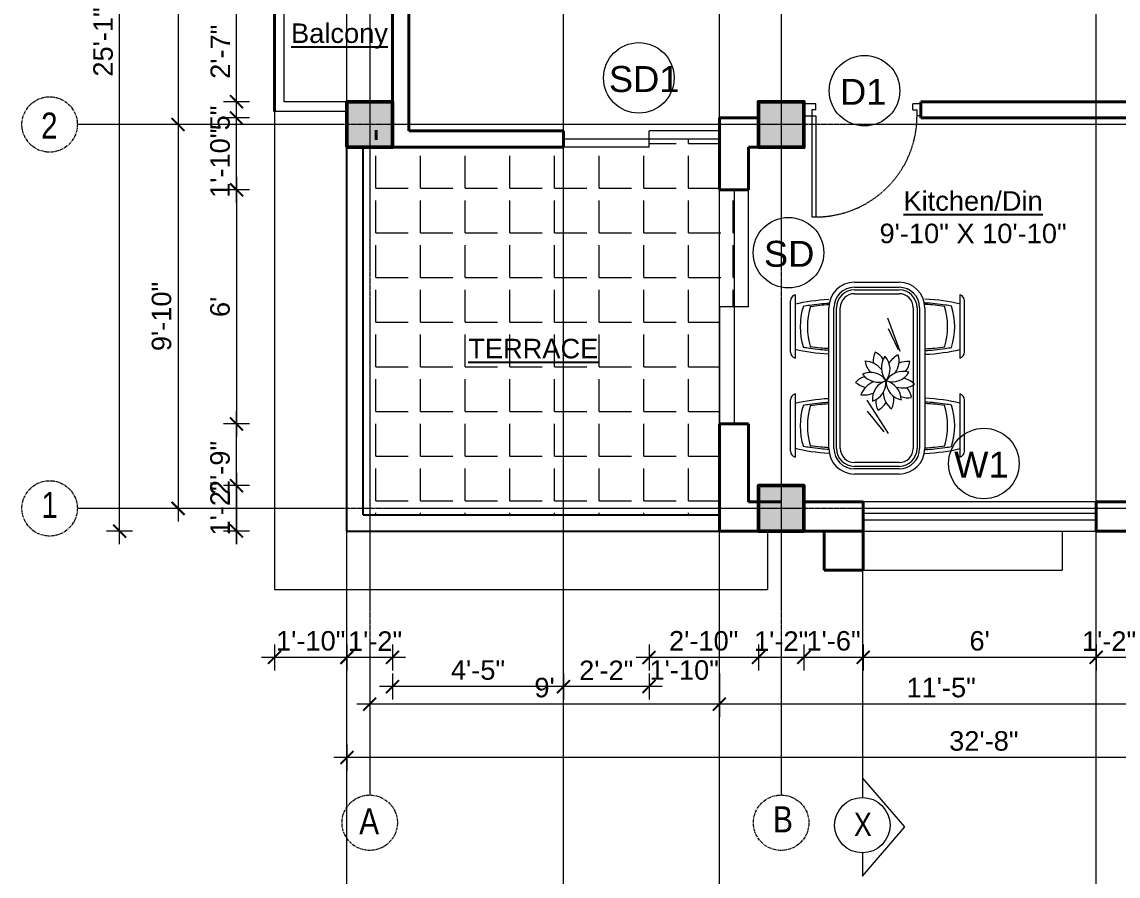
# Model space of a CAD drawing. Header units: inches. Extents: x 136316 to 155547, y -21384 to -17606.
# Drawn here: x 151660.4 to 151997.9, y -18613.6 to -18350.5 of the extents above; entities that cross this region are included whole.
import ezdxf

# ---------------------------------------------------------------- set-up
doc = ezdxf.new("R2010")
doc.units = ezdxf.units.IN
doc.header["$LTSCALE"] = 0.5
doc.header["$MEASUREMENT"] = 0
doc.header["$PDMODE"] = 66
doc.linetypes.add('CENTER', pattern=[2, 1.25, -0.25, 0.25, -0.25])
doc.linetypes.add('HIDDEN', pattern=[0.375, 0.25, -0.125])
for name, color, linetype, lineweight in [('Annotate-Lite.w', 177, 'Continuous', 9), ('Annotations-Bold.w', 177, 'Continuous', 13), ('C-COLUMN', 1, 'Continuous', 50), ('DIM 1-100', 4, 'Continuous', 13), ('Door-Window.w', 4, 'Continuous', 15), ('F-FURNITURE', 30, 'Continuous', 13), ('HACTH', 253, 'Continuous', 9), ('PARAPET', 50, 'Continuous', 13), ('TEXT', 220, 'Continuous', 9), ('wall', 1, 'Continuous', 40), ('wall light', 6, 'Continuous', 25), ('window', 4, 'Continuous', 13)]:
    doc.layers.add(name, color=color, linetype=linetype, lineweight=lineweight)
doc.styles.add('ARAIL', font='ARIALN.TTF')
doc.styles.add('arial.', font='arial.ttf')
doc.styles.add('gaurav', font='arial.ttf')
doc.styles.get("Standard").update_dxf_attribs({"font": 'arial.ttf'})
doc.dimstyles.new('1 by 96', dxfattribs={"dimtxt": 6, "dimasz": 4, "dimexe": 4, "dimexo": 4, "dimgap": 2, "dimtad": 1, "dimdec": 0, "dimzin": 0, "dimdsep": 46, "dimlunit": 4, "dimtxsty": 'Standard', "dimblk": 'ARCHTICK', "dimcen": 0, "dimdle": 4, "dimadec": 0, "dimazin": 0, "dimtfac": 1, "dimtdec": 0, "dimtix": 1, "dimtofl": 0, "dimtmove": 1, "dimatfit": 3, "dimldrblk": 'ARCHTICK', "dimfxl": 4, "dimfxlon": 1, "dimtolj": 1, "dimtzin": 0, "dimlwd": -1, "dimlwe": -1, "dimarcsym": 0})

# ---------------------------------------------------------------- blocks, each defined once
blk = doc.blocks.new('_ArchTick')
at = {"color": 0, "linetype": 'ByBlock', "const_width": 0.15}
blk.add_lwpolyline([(-0.5, -0.5), (0.5, 0.5)], dxfattribs=at)
blk = doc.blocks.new('*D440')
at = {"layer": 'Defpoints', "color": 0, "transparency": 16777216}
for p in [(151887.13, -18493.35), (151726.48, -18507.35), (151887.13, -18507.35)]:
    blk.add_point(p, dxfattribs=at)
at = {"layer": 'DIM 1-100', "color": 0, "transparency": 16777216}
for p, q in [((151726.48, -18489.35), (151726.48, -18511.35)), ((151730.48, -18493.35), (151722.48, -18493.35)), ((151730.48, -18507.35), (151722.48, -18507.35))]:
    blk.add_line(p, q, dxfattribs=at)
at = {"layer": 'DIM 1-100', "color": 0, "transparency": 16777216, "xscale": 4, "yscale": 4, "zscale": 4}
for p, rotation in [((151726.48, -18493.35), 90), ((151726.48, -18507.35), 270)]:
    blk.add_blockref('_ArchTick', p, dxfattribs=dict(at, rotation=rotation))
at = {"layer": 'DIM 1-100', "color": 0, "transparency": 16777216, "insert": (151721.42, -18500.35), "char_height": 6, "attachment_point": 5, "rotation": 90}
blk.add_mtext('\\A1;1\'-2"', dxfattribs=at)
blk = doc.blocks.new('*D441')
at = {"layer": 'Defpoints', "color": 0, "transparency": 16777216}
for p in [(151760.48, -18382.12), (151708.48, -18500.35), (151894.13, -18500.35)]:
    blk.add_point(p, dxfattribs=at)
at = {"layer": 'DIM 1-100', "color": 0, "transparency": 16777216}
for p, q in [((151708.48, -18378.12), (151708.48, -18504.35)), ((151712.48, -18382.12), (151704.48, -18382.12)), ((151712.48, -18500.35), (151704.48, -18500.35))]:
    blk.add_line(p, q, dxfattribs=at)
at = {"layer": 'DIM 1-100', "color": 0, "transparency": 16777216, "xscale": 4, "yscale": 4, "zscale": 4}
for p, rotation in [((151708.48, -18382.12), 90), ((151708.48, -18500.35), 270)]:
    blk.add_blockref('_ArchTick', p, dxfattribs=dict(at, rotation=rotation))
at = {"layer": 'DIM 1-100', "color": 0, "transparency": 16777216, "insert": (151703.42, -18441.24), "char_height": 6, "attachment_point": 5, "rotation": 90}
blk.add_mtext('\\A1;9\'-10"', dxfattribs=at)
blk = doc.blocks.new('*D442')
at = {"layer": 'Defpoints', "color": 0, "transparency": 16777216}
for p in [(151690.48, -18206.05), (151760.48, -18206.05), (151760.48, -18507.35)]:
    blk.add_point(p, dxfattribs=at)
at = {"layer": 'DIM 1-100', "color": 0, "transparency": 16777216}
for p, q in [((151690.48, -18511.35), (151690.48, -18202.05)), ((151694.48, -18206.05), (151686.48, -18206.05)), ((151694.48, -18507.35), (151686.48, -18507.35))]:
    blk.add_line(p, q, dxfattribs=at)
at = {"layer": 'DIM 1-100', "color": 0, "transparency": 16777216, "xscale": 4, "yscale": 4, "zscale": 4}
for p, rotation in [((151690.48, -18206.05), 90), ((151690.48, -18507.35), 270)]:
    blk.add_blockref('_ArchTick', p, dxfattribs=dict(at, rotation=rotation))
at = {"layer": 'DIM 1-100', "color": 0, "transparency": 16777216, "insert": (151685.42, -18356.7), "char_height": 6, "attachment_point": 5, "rotation": 90}
blk.add_mtext('\\A1;25\'-1"', dxfattribs=at)
blk = doc.blocks.new('*D443')
at = {"layer": 'Defpoints', "color": 0, "transparency": 16777216}
for p in [(151726.48, -18474.35), (151875.13, -18474.35), (151887.13, -18507.35)]:
    blk.add_point(p, dxfattribs=at)
at = {"layer": 'DIM 1-100', "color": 0, "transparency": 16777216}
for p, q in [((151726.48, -18511.35), (151726.48, -18470.35)), ((151730.48, -18474.35), (151722.48, -18474.35)), ((151730.48, -18507.35), (151722.48, -18507.35))]:
    blk.add_line(p, q, dxfattribs=at)
at = {"layer": 'DIM 1-100', "color": 0, "transparency": 16777216, "xscale": 4, "yscale": 4, "zscale": 4}
for p, rotation in [((151726.48, -18474.35), 90), ((151726.48, -18507.35), 270)]:
    blk.add_blockref('_ArchTick', p, dxfattribs=dict(at, rotation=rotation))
at = {"layer": 'DIM 1-100', "color": 0, "transparency": 16777216, "insert": (151721.42, -18487.9), "char_height": 6, "attachment_point": 5, "rotation": 90}
blk.add_mtext('\\A1;2\'-9"', dxfattribs=at)
blk = doc.blocks.new('*D444')
at = {"layer": 'Defpoints', "color": 0, "transparency": 16777216}
for p in [(151726.48, -18380.12), (151887.13, -18380.12), (151875.13, -18402.24)]:
    blk.add_point(p, dxfattribs=at)
at = {"layer": 'DIM 1-100', "color": 0, "transparency": 16777216}
for p, q in [((151726.48, -18406.24), (151726.48, -18376.12)), ((151730.48, -18380.12), (151722.48, -18380.12)), ((151730.48, -18402.24), (151722.48, -18402.24))]:
    blk.add_line(p, q, dxfattribs=at)
at = {"layer": 'DIM 1-100', "color": 0, "transparency": 16777216, "xscale": 4, "yscale": 4, "zscale": 4}
for p, rotation in [((151726.48, -18380.12), 90), ((151726.48, -18402.24), 270)]:
    blk.add_blockref('_ArchTick', p, dxfattribs=dict(at, rotation=rotation))
at = {"layer": 'DIM 1-100', "color": 0, "transparency": 16777216, "insert": (151721.42, -18394.05), "char_height": 6, "attachment_point": 5, "rotation": 90}
blk.add_mtext('\\A1;1\'-10"', dxfattribs=at)
blk = doc.blocks.new('*D473')
at = {"layer": 'Defpoints', "color": 0, "transparency": 16777216}
for p in [(151726.48, -18375.12), (151760.48, -18375.12), (151875.13, -18380.12)]:
    blk.add_point(p, dxfattribs=at)
at = {"layer": 'DIM 1-100', "color": 0, "transparency": 16777216}
for p, q in [((151726.48, -18384.12), (151726.48, -18371.12)), ((151730.48, -18375.12), (151722.48, -18375.12)), ((151730.48, -18380.12), (151722.48, -18380.12))]:
    blk.add_line(p, q, dxfattribs=at)
at = {"layer": 'DIM 1-100', "color": 0, "transparency": 16777216, "xscale": 4, "yscale": 4, "zscale": 4}
for p, rotation in [((151726.48, -18375.12), 90), ((151726.48, -18380.12), 270)]:
    blk.add_blockref('_ArchTick', p, dxfattribs=dict(at, rotation=rotation))
at = {"layer": 'DIM 1-100', "color": 0, "transparency": 16777216, "insert": (151721.43, -18380.12), "char_height": 6, "attachment_point": 5, "rotation": 90}
blk.add_mtext('\\A1;5"', dxfattribs=at)
blk = doc.blocks.new('*D474')
at = {"layer": 'Defpoints', "color": 0, "transparency": 16777216}
for p in [(151726.48, -18344.31), (151779.48, -18344.31), (151760.48, -18375.12)]:
    blk.add_point(p, dxfattribs=at)
at = {"layer": 'DIM 1-100', "color": 0, "transparency": 16777216}
for p, q in [((151726.48, -18379.12), (151726.48, -18340.31)), ((151730.48, -18344.31), (151722.48, -18344.31)), ((151730.48, -18375.12), (151722.48, -18375.12))]:
    blk.add_line(p, q, dxfattribs=at)
at = {"layer": 'DIM 1-100', "color": 0, "transparency": 16777216, "xscale": 4, "yscale": 4, "zscale": 4}
for p, rotation in [((151726.48, -18344.31), 90), ((151726.48, -18375.12), 270)]:
    blk.add_blockref('_ArchTick', p, dxfattribs=dict(at, rotation=rotation))
at = {"layer": 'DIM 1-100', "color": 0, "transparency": 16777216, "insert": (151721.47, -18359.72), "char_height": 6, "attachment_point": 5, "rotation": 90}
blk.add_mtext('\\A1;2\'-7"', dxfattribs=at)
blk = doc.blocks.new('*D478')
at = {"layer": 'Defpoints', "color": 0, "transparency": 16777216}
for p in [(151760.48, -18213.05), (151708.48, -18382.12), (151760.48, -18382.12)]:
    blk.add_point(p, dxfattribs=at)
at = {"layer": 'DIM 1-100', "color": 0, "transparency": 16777216}
for p, q in [((151708.48, -18209.05), (151708.48, -18386.12)), ((151712.48, -18213.05), (151704.48, -18213.05)), ((151712.48, -18382.12), (151704.48, -18382.12))]:
    blk.add_line(p, q, dxfattribs=at)
at = {"layer": 'DIM 1-100', "color": 0, "transparency": 16777216, "xscale": 4, "yscale": 4, "zscale": 4}
for p, rotation in [((151708.48, -18213.05), 90), ((151708.48, -18382.12), 270)]:
    blk.add_blockref('_ArchTick', p, dxfattribs=dict(at, rotation=rotation))
at = {"layer": 'DIM 1-100', "color": 0, "transparency": 16777216, "insert": (151703.47, -18297.59), "char_height": 6, "attachment_point": 5, "rotation": 90}
blk.add_mtext('\\A1;14\'-1"', dxfattribs=at)
blk = doc.blocks.new('*D485')
at = {"layer": 'Defpoints', "color": 0, "transparency": 16777216}
for p in [(151991.08, -18507.35), (152004.63, -18507.35), (151991.08, -18546.23)]:
    blk.add_point(p, dxfattribs=at)
at = {"layer": 'DIM 1-100', "color": 0, "transparency": 16777216}
for p, q in [((151991.08, -18542.23), (151991.08, -18550.23)), ((152004.63, -18542.23), (152004.63, -18550.23)), ((152008.63, -18546.23), (151987.08, -18546.23))]:
    blk.add_line(p, q, dxfattribs=at)
at = {"layer": 'DIM 1-100', "color": 0, "transparency": 16777216, "xscale": 4, "yscale": 4, "zscale": 4, "rotation": 180}
blk.add_blockref('_ArchTick', (151991.08, -18546.23), dxfattribs=at)
at = {"layer": 'DIM 1-100', "color": 0, "transparency": 16777216, "xscale": 4, "yscale": 4, "zscale": 4}
blk.add_blockref('_ArchTick', (152004.63, -18546.23), dxfattribs=at)
at = {"layer": 'DIM 1-100', "color": 0, "transparency": 16777216, "insert": (151995.08, -18541.22), "char_height": 6, "attachment_point": 5}
blk.add_mtext('\\A1;1\'-2"', dxfattribs=at)
blk = doc.blocks.new('*D486')
at = {"layer": 'Defpoints', "color": 0, "transparency": 16777216}
for p in [(151919.38, -18507.35), (151991.08, -18507.35), (151919.38, -18546.23)]:
    blk.add_point(p, dxfattribs=at)
at = {"layer": 'DIM 1-100', "color": 0, "transparency": 16777216}
for p, q in [((151919.38, -18542.23), (151919.38, -18550.23)), ((151991.08, -18542.23), (151991.08, -18550.23)), ((151995.08, -18546.23), (151915.38, -18546.23))]:
    blk.add_line(p, q, dxfattribs=at)
at = {"layer": 'DIM 1-100', "color": 0, "transparency": 16777216, "xscale": 4, "yscale": 4, "zscale": 4, "rotation": 180}
blk.add_blockref('_ArchTick', (151919.38, -18546.23), dxfattribs=at)
at = {"layer": 'DIM 1-100', "color": 0, "transparency": 16777216, "xscale": 4, "yscale": 4, "zscale": 4}
blk.add_blockref('_ArchTick', (151991.08, -18546.23), dxfattribs=at)
at = {"layer": 'DIM 1-100', "color": 0, "transparency": 16777216, "insert": (151955.23, -18541.17), "char_height": 6, "attachment_point": 5}
blk.add_mtext("\\A1;6'", dxfattribs=at)
blk = doc.blocks.new('*D487')
at = {"layer": 'Defpoints', "color": 0, "transparency": 16777216}
for p in [(151901.13, -18507.35), (151919.38, -18507.35), (151901.13, -18546.23)]:
    blk.add_point(p, dxfattribs=at)
at = {"layer": 'DIM 1-100', "color": 0, "transparency": 16777216}
for p, q in [((151901.13, -18542.23), (151901.13, -18550.23)), ((151919.38, -18542.23), (151919.38, -18550.23)), ((151923.38, -18546.23), (151897.13, -18546.23))]:
    blk.add_line(p, q, dxfattribs=at)
at = {"layer": 'DIM 1-100', "color": 0, "transparency": 16777216, "xscale": 4, "yscale": 4, "zscale": 4, "rotation": 180}
blk.add_blockref('_ArchTick', (151901.13, -18546.23), dxfattribs=at)
at = {"layer": 'DIM 1-100', "color": 0, "transparency": 16777216, "xscale": 4, "yscale": 4, "zscale": 4}
blk.add_blockref('_ArchTick', (151919.38, -18546.23), dxfattribs=at)
at = {"layer": 'DIM 1-100', "color": 0, "transparency": 16777216, "insert": (151910.26, -18541.17), "char_height": 6, "attachment_point": 5}
blk.add_mtext('\\A1;1\'-6"', dxfattribs=at)
blk = doc.blocks.new('*D488')
at = {"layer": 'Defpoints', "color": 0, "transparency": 16777216}
for p in [(151887.13, -18507.35), (151901.13, -18507.35), (151887.13, -18546.23)]:
    blk.add_point(p, dxfattribs=at)
at = {"layer": 'DIM 1-100', "color": 0, "transparency": 16777216}
for p, q in [((151887.13, -18542.23), (151887.13, -18550.23)), ((151901.13, -18542.23), (151901.13, -18550.23)), ((151905.13, -18546.23), (151883.13, -18546.23))]:
    blk.add_line(p, q, dxfattribs=at)
at = {"layer": 'DIM 1-100', "color": 0, "transparency": 16777216, "xscale": 4, "yscale": 4, "zscale": 4, "rotation": 180}
blk.add_blockref('_ArchTick', (151887.13, -18546.23), dxfattribs=at)
at = {"layer": 'DIM 1-100', "color": 0, "transparency": 16777216, "xscale": 4, "yscale": 4, "zscale": 4}
blk.add_blockref('_ArchTick', (151901.13, -18546.23), dxfattribs=at)
at = {"layer": 'DIM 1-100', "color": 0, "transparency": 16777216, "insert": (151894.13, -18541.22), "char_height": 6, "attachment_point": 5}
blk.add_mtext('\\A1;1\'-2"', dxfattribs=at)
blk = doc.blocks.new('*D489')
at = {"layer": 'Defpoints', "color": 0, "transparency": 16777216}
for p in [(151853.46, -18389.12), (151887.13, -18507.35), (151853.46, -18546.23)]:
    blk.add_point(p, dxfattribs=at)
at = {"layer": 'window', "color": 0, "transparency": 16777216}
for p, q in [((151853.46, -18542.23), (151853.46, -18550.23)), ((151887.13, -18542.23), (151887.13, -18550.23)), ((151891.13, -18546.23), (151849.46, -18546.23))]:
    blk.add_line(p, q, dxfattribs=at)
at = {"layer": 'window', "color": 0, "transparency": 16777216, "xscale": 4, "yscale": 4, "zscale": 4, "rotation": 180}
blk.add_blockref('_ArchTick', (151853.46, -18546.23), dxfattribs=at)
at = {"layer": 'window', "color": 0, "transparency": 16777216, "xscale": 4, "yscale": 4, "zscale": 4}
blk.add_blockref('_ArchTick', (151887.13, -18546.23), dxfattribs=at)
at = {"layer": 'window', "color": 0, "transparency": 16777216, "insert": (151870.29, -18541.17), "char_height": 6, "attachment_point": 5}
blk.add_mtext('\\A1;2\'-10"', dxfattribs=at)
blk = doc.blocks.new('*D490')
at = {"layer": 'Defpoints', "color": 0, "transparency": 16777216}
for p in [(151853.46, -18389.12), (151875.13, -18389.12), (151875.13, -18555.23)]:
    blk.add_point(p, dxfattribs=at)
at = {"layer": 'window', "color": 0, "transparency": 16777216}
for p, q in [((151853.46, -18551.23), (151853.46, -18559.23)), ((151875.13, -18551.23), (151875.13, -18559.23))]:
    blk.add_line(p, q, dxfattribs=at)
at = {"layer": 'window', "color": 0, "transparency": 16777216, "insert": (151864.29, -18550.17), "char_height": 6, "attachment_point": 5}
blk.add_mtext('\\A1;1\'-10"', dxfattribs=at)
blk = doc.blocks.new('*D491')
at = {"layer": 'Defpoints', "color": 0, "transparency": 16777216}
for p in [(151827.13, -18389.12), (151853.46, -18389.12), (151827.13, -18555.23)]:
    blk.add_point(p, dxfattribs=at)
at = {"layer": 'DIM 1-100', "color": 0, "transparency": 16777216}
for p, q in [((151827.13, -18551.23), (151827.13, -18559.23)), ((151853.46, -18551.23), (151853.46, -18559.23)), ((151857.46, -18555.23), (151823.13, -18555.23))]:
    blk.add_line(p, q, dxfattribs=at)
at = {"layer": 'DIM 1-100', "color": 0, "transparency": 16777216, "xscale": 4, "yscale": 4, "zscale": 4, "rotation": 180}
blk.add_blockref('_ArchTick', (151827.13, -18555.23), dxfattribs=at)
at = {"layer": 'DIM 1-100', "color": 0, "transparency": 16777216, "xscale": 4, "yscale": 4, "zscale": 4}
blk.add_blockref('_ArchTick', (151853.46, -18555.23), dxfattribs=at)
at = {"layer": 'DIM 1-100', "color": 0, "transparency": 16777216, "insert": (151840.29, -18550.22), "char_height": 6, "attachment_point": 5}
blk.add_mtext('\\A1;2\'-2"', dxfattribs=at)
blk = doc.blocks.new('*D492')
at = {"layer": 'Defpoints', "color": 0, "transparency": 16777216}
for p in [(151774.48, -18389.12), (151827.13, -18389.12), (151774.48, -18555.23)]:
    blk.add_point(p, dxfattribs=at)
at = {"layer": 'DIM 1-100', "color": 0, "transparency": 16777216}
for p, q in [((151774.48, -18551.23), (151774.48, -18559.23)), ((151827.13, -18551.23), (151827.13, -18559.23)), ((151831.13, -18555.23), (151770.48, -18555.23))]:
    blk.add_line(p, q, dxfattribs=at)
at = {"layer": 'DIM 1-100', "color": 0, "transparency": 16777216, "xscale": 4, "yscale": 4, "zscale": 4, "rotation": 180}
blk.add_blockref('_ArchTick', (151774.48, -18555.23), dxfattribs=at)
at = {"layer": 'DIM 1-100', "color": 0, "transparency": 16777216, "xscale": 4, "yscale": 4, "zscale": 4}
blk.add_blockref('_ArchTick', (151827.13, -18555.23), dxfattribs=at)
at = {"layer": 'DIM 1-100', "color": 0, "transparency": 16777216, "insert": (151800.81, -18550.18), "char_height": 6, "attachment_point": 5}
blk.add_mtext('\\A1;4\'-5"', dxfattribs=at)
blk = doc.blocks.new('*D493')
at = {"layer": 'Defpoints', "color": 0, "transparency": 16777216}
for p in [(151760.48, -18389.12), (151774.48, -18389.12), (151760.48, -18546.23)]:
    blk.add_point(p, dxfattribs=at)
at = {"layer": 'DIM 1-100', "color": 0, "transparency": 16777216}
for p, q in [((151760.48, -18542.23), (151760.48, -18550.23)), ((151774.48, -18542.23), (151774.48, -18550.23)), ((151778.48, -18546.23), (151756.48, -18546.23))]:
    blk.add_line(p, q, dxfattribs=at)
at = {"layer": 'DIM 1-100', "color": 0, "transparency": 16777216, "xscale": 4, "yscale": 4, "zscale": 4, "rotation": 180}
blk.add_blockref('_ArchTick', (151760.48, -18546.23), dxfattribs=at)
at = {"layer": 'DIM 1-100', "color": 0, "transparency": 16777216, "xscale": 4, "yscale": 4, "zscale": 4}
blk.add_blockref('_ArchTick', (151774.48, -18546.23), dxfattribs=at)
at = {"layer": 'DIM 1-100', "color": 0, "transparency": 16777216, "insert": (151769.13, -18541.22), "char_height": 6, "attachment_point": 5}
blk.add_mtext('\\A1;1\'-2"', dxfattribs=at)
blk = doc.blocks.new('*D494')
at = {"layer": 'Defpoints', "color": 0, "transparency": 16777216}
for p in [(151738.15, -18378.12), (151760.48, -18389.12), (151738.15, -18546.23)]:
    blk.add_point(p, dxfattribs=at)
at = {"layer": 'DIM 1-100', "color": 0, "transparency": 16777216}
for p, q in [((151738.15, -18542.23), (151738.15, -18550.23)), ((151760.48, -18542.23), (151760.48, -18550.23)), ((151764.48, -18546.23), (151734.15, -18546.23))]:
    blk.add_line(p, q, dxfattribs=at)
at = {"layer": 'DIM 1-100', "color": 0, "transparency": 16777216, "xscale": 4, "yscale": 4, "zscale": 4, "rotation": 180}
blk.add_blockref('_ArchTick', (151738.15, -18546.23), dxfattribs=at)
at = {"layer": 'DIM 1-100', "color": 0, "transparency": 16777216, "xscale": 4, "yscale": 4, "zscale": 4}
blk.add_blockref('_ArchTick', (151760.48, -18546.23), dxfattribs=at)
at = {"layer": 'DIM 1-100', "color": 0, "transparency": 16777216, "insert": (151749.31, -18541.17), "char_height": 6, "attachment_point": 5}
blk.add_mtext('\\A1;1\'-10"', dxfattribs=at)
blk = doc.blocks.new('*D496')
at = {"layer": 'Defpoints', "color": 0, "transparency": 16777216}
for p in [(151875.13, -18507.35), (152011.63, -18507.35), (151875.13, -18560.63)]:
    blk.add_point(p, dxfattribs=at)
at = {"layer": 'DIM 1-100', "color": 0, "transparency": 16777216}
for p, q in [((151875.13, -18556.63), (151875.13, -18564.63)), ((152011.63, -18556.63), (152011.63, -18564.63)), ((152015.63, -18560.63), (151871.13, -18560.63))]:
    blk.add_line(p, q, dxfattribs=at)
at = {"layer": 'DIM 1-100', "color": 0, "transparency": 16777216, "xscale": 4, "yscale": 4, "zscale": 4, "rotation": 180}
blk.add_blockref('_ArchTick', (151875.13, -18560.63), dxfattribs=at)
at = {"layer": 'DIM 1-100', "color": 0, "transparency": 16777216, "xscale": 4, "yscale": 4, "zscale": 4}
blk.add_blockref('_ArchTick', (152011.63, -18560.63), dxfattribs=at)
at = {"layer": 'DIM 1-100', "color": 0, "transparency": 16777216, "insert": (151943.38, -18555.57), "char_height": 6, "attachment_point": 5}
blk.add_mtext('\\A1;11\'-5"', dxfattribs=at)
blk = doc.blocks.new('*D497')
at = {"layer": 'Defpoints', "color": 0, "transparency": 16777216}
for p in [(151767.48, -18389.12), (151875.13, -18507.35), (151767.48, -18560.63)]:
    blk.add_point(p, dxfattribs=at)
at = {"layer": 'DIM 1-100', "color": 0, "transparency": 16777216}
for p, q in [((151767.48, -18556.63), (151767.48, -18564.63)), ((151875.13, -18556.63), (151875.13, -18564.63)), ((151879.13, -18560.63), (151763.48, -18560.63))]:
    blk.add_line(p, q, dxfattribs=at)
at = {"layer": 'DIM 1-100', "color": 0, "transparency": 16777216, "xscale": 4, "yscale": 4, "zscale": 4, "rotation": 180}
blk.add_blockref('_ArchTick', (151767.48, -18560.63), dxfattribs=at)
at = {"layer": 'DIM 1-100', "color": 0, "transparency": 16777216, "xscale": 4, "yscale": 4, "zscale": 4}
blk.add_blockref('_ArchTick', (151875.13, -18560.63), dxfattribs=at)
at = {"layer": 'DIM 1-100', "color": 0, "transparency": 16777216, "insert": (151821.31, -18555.57), "char_height": 6, "attachment_point": 5}
blk.add_mtext("\\A1;9'", dxfattribs=at)
blk = doc.blocks.new('*D446')
at = {"layer": 'Defpoints', "color": 0, "transparency": 16777216}
for p in [(151760.48, -18389.12), (152152.59, -18507.35), (151760.48, -18577.07)]:
    blk.add_point(p, dxfattribs=at)
at = {"layer": 'DIM 1-100', "color": 0, "transparency": 16777216}
for p, q in [((151760.48, -18573.07), (151760.48, -18581.07)), ((152152.59, -18573.07), (152152.59, -18581.07)), ((152156.59, -18577.07), (151756.48, -18577.07))]:
    blk.add_line(p, q, dxfattribs=at)
at = {"layer": 'DIM 1-100', "color": 0, "transparency": 16777216, "xscale": 4, "yscale": 4, "zscale": 4, "rotation": 180}
blk.add_blockref('_ArchTick', (151760.48, -18577.07), dxfattribs=at)
at = {"layer": 'DIM 1-100', "color": 0, "transparency": 16777216, "xscale": 4, "yscale": 4, "zscale": 4}
blk.add_blockref('_ArchTick', (152152.59, -18577.07), dxfattribs=at)
at = {"layer": 'DIM 1-100', "color": 0, "transparency": 16777216, "insert": (151956.53, -18572), "char_height": 6, "attachment_point": 5}
blk.add_mtext('\\A1;32\'-8"', dxfattribs=at)
blk = doc.blocks.new('3-0')
at = {"ltscale": 3}
for p, q in [((11063.05, 10097.68), (11065.97, 10099.9)), ((11065.25, 10097.81), (11066.71, 10098.92)), ((11065.97, 10099.9), (11066.71, 10098.92)), ((11063.05, 10097.68), (11064.53, 10095.73)), ((11065.99, 10096.84), (11064.53, 10095.73)), ((11065.99, 10096.84), (11065.25, 10097.81)), ((11085.5, 10074.13), (11110.32, 10092.96)), ((11086.24, 10073.15), (11111.05, 10091.97)), ((11111.05, 10091.97), (11110.32, 10092.96)), ((11084.04, 10073.02), (11082.57, 10071.91)), ((11082.57, 10071.91), (11084.79, 10068.98)), ((11084.04, 10073.02), (11084.78, 10072.04)), ((11084.78, 10072.04), (11086.24, 10073.15)), ((11086.24, 10073.15), (11085.5, 10074.13)), ((11087.72, 10071.2), (11086.24, 10073.15)), ((11084.79, 10068.98), (11087.72, 10071.2))]:
    blk.add_line(p, q, dxfattribs=at)
at = {"layer": 'Door-Window.w', "color": 9, "linetype": 'HIDDEN', "lineweight": 18}
blk.add_arc((11085.5, 10074.13), 31.16, 37.1906, 127.1465, dxfattribs=at)
blk = doc.blocks.new('*D524')
at = {"layer": 'Defpoints', "color": 0, "transparency": 16777216}
for p in [(151875.13, -18402.24), (151726.48, -18474.35), (151875.13, -18474.35)]:
    blk.add_point(p, dxfattribs=at)
at = {"layer": 'DIM 1-100', "color": 0, "transparency": 16777216}
for p, q in [((151726.48, -18398.24), (151726.48, -18478.35)), ((151730.48, -18402.24), (151722.48, -18402.24)), ((151730.48, -18474.35), (151722.48, -18474.35))]:
    blk.add_line(p, q, dxfattribs=at)
at = {"layer": 'DIM 1-100', "color": 0, "transparency": 16777216, "xscale": 4, "yscale": 4, "zscale": 4}
for p, rotation in [((151726.48, -18402.24), 90), ((151726.48, -18474.35), 270)]:
    blk.add_blockref('_ArchTick', p, dxfattribs=dict(at, rotation=rotation))
at = {"layer": 'DIM 1-100', "color": 0, "transparency": 16777216, "insert": (151721.42, -18438.29), "char_height": 6, "attachment_point": 5, "rotation": 90}
blk.add_mtext("\\A1;6'", dxfattribs=at)

msp = doc.modelspace()

# ---------------------------------------------------------------- hatches: boundary and pattern name
at = {"layer": 'C-COLUMN'}
h = msp.add_hatch(color=256, dxfattribs=at)
h.dxf.hatch_style = 1
h.paths.add_polyline_path([(151774.48, -18375.12), (151760.48, -18375.12), (151760.48, -18389.12), (151774.48, -18389.12)])
h = msp.add_hatch(color=256, dxfattribs=at)
h.dxf.hatch_style = 1
h.paths.add_polyline_path([(151901.13, -18375.12), (151887.13, -18375.12), (151887.13, -18389.12), (151901.13, -18389.12)])
h = msp.add_hatch(color=256, dxfattribs=at)
h.dxf.hatch_style = 1
h.paths.add_polyline_path([(151901.13, -18493.35), (151887.13, -18493.35), (151887.13, -18507.35), (151901.13, -18507.35)])
at = {"layer": 'HACTH'}
h = msp.add_hatch(dxfattribs=at)
h.set_pattern_fill('ANGLE', color=256, scale=50)
h.set_pattern_definition([(360, (171569.333, 130813.227), (3e-15, 13.75), [10, -3.75]), (90, (171569.333, 130813.227), (-13.75, 4e-15), [10, -3.75])])
h.paths.add_polyline_path([(151875.13, -18438.29), (151879.63, -18438.29), (151879.63, -18402.24), (151875.13, -18402.24), (151875.13, -18386.62), (151853.46, -18386.62), (151853.46, -18389.12), (151827.13, -18389.12), (151774.48, -18389.12), (151765.48, -18389.12), (151765.48, -18502.35), (151875.13, -18502.35), (151875.13, -18474.35)])
h.paths.add_polyline_path([(151796.43, -18456.9), (151839.48, -18456.9), (151839.48, -18444.54), (151796.43, -18444.54)], flags=24)

# ---------------------------------------------------------------- linework, layer by layer
at = {"layer": 'Annotate-Lite.w'}
for p in [(151760.48, -20177.7), (151827.13, -18385.3), (151875.13, -18383.12), (151991.08, -18505.8)]:
    msp.add_xline(p, (0, 1), dxfattribs=at)
at = {"layer": 'Annotate-Lite.w', "ltscale": 0.005}
for centre in [(151850.32, -18367.77), (151919.8, -18371.71), (151896.39, -18421.6), (151956.53, -18486.53)]:
    msp.add_circle(centre, 10.86, dxfattribs=at)
at = {"layer": 'Annotations-Bold.w', "linetype": 'CENTER', "ltscale": 0.3}
for p, q in [((151767.48, -18141.87), (151767.48, -18588.62)), ((151894.13, -18141.87), (151894.13, -18588.62)), ((152237.7, -18382.12), (151677.48, -18382.12)), ((152237.7, -18500.35), (151677.48, -18500.35))]:
    msp.add_line(p, q, dxfattribs=at)
at = {"layer": 'Annotations-Bold.w', "linetype": 'CENTER', "ltscale": 1.5}
for centre in [(151668.95, -18382.12), (151668.95, -18500.35), (151767.48, -18597.16), (151894.13, -18597.16)]:
    msp.add_circle(centre, 8.53, dxfattribs=at)
at = {"layer": 'C-COLUMN'}
for points in [[(151760.48, -18389.12), (151774.48, -18389.12), (151774.48, -18375.12), (151760.48, -18375.12)], [(151887.13, -18389.12), (151901.13, -18389.12), (151901.13, -18375.12), (151887.13, -18375.12)], [(151887.13, -18507.35), (151901.13, -18507.35), (151901.13, -18493.35), (151887.13, -18493.35)]]:
    msp.add_lwpolyline(points, close=True, dxfattribs=at)
at = {"layer": 'F-FURNITURE'}
for p, q in [((151991.08, -18498.35), (151991.08, -18380.12)), ((151916.68, -18430.69), (151930.46, -18430.69)), ((151916.68, -18432.26), (151930.46, -18432.26)), ((151916.68, -18433.05), (151930.46, -18433.05)), ((151916.68, -18434.23), (151930.46, -18434.23)), ((151897.03, -18452.19), (151897.03, -18436.44)), ((151898.45, -18434.55), (151898.45, -18454.08)), ((151949.13, -18434.55), (151949.13, -18454.08)), ((151950.55, -18452.19), (151950.55, -18436.44)), ((151908.81, -18481.89), (151908.81, -18438.56)), ((151910.39, -18481.89), (151910.39, -18438.56)), ((151911.17, -18481.89), (151911.17, -18438.56)), ((151912.35, -18481.89), (151912.35, -18438.56)), ((151934.79, -18438.56), (151934.79, -18481.89)), ((151935.98, -18438.56), (151935.98, -18481.89)), ((151936.76, -18438.56), (151936.76, -18481.89)), ((151938.34, -18438.56), (151938.34, -18481.89)), ((151930.74, -18451.99), (151927.01, -18441.72)), ((151930.23, -18451.51), (151927.13, -18445.1)), ((151915.18, -18458.26), (151915.18, -18458.32)), ((151932.33, -18458.26), (151932.33, -18458.32)), ((151897.03, -18482.7), (151897.03, -18466.96)), ((151898.45, -18465.07), (151898.45, -18484.59)), ((151927.21, -18477.27), (151920.62, -18467)), ((151949.13, -18465.07), (151949.13, -18484.59)), ((151950.55, -18482.7), (151950.55, -18466.96)), ((151925.8, -18476.79), (151920.74, -18470.38)), ((151930.46, -18486.22), (151916.68, -18486.22)), ((151930.46, -18487.4), (151916.68, -18487.4)), ((151930.46, -18488.19), (151916.68, -18488.19)), ((151930.46, -18489.77), (151916.68, -18489.77))]:
    msp.add_line(p, q, dxfattribs=at)
for centre, radius, start, end in [((151916.68, -18438.56), 7.87, 90, 180), ((151930.46, -18438.56), 7.87, 0, 90), ((151916.68, -18438.56), 6.3, 90, 180), ((151916.68, -18438.56), 5.51, 90, 180), ((151916.68, -18438.56), 4.33, 90, 180), ((151930.46, -18438.56), 6.3, 0, 90), ((151930.46, -18438.56), 5.51, 0, 90), ((151930.46, -18438.56), 4.33, 0, 90), ((151899, -18436.44), 1.97, 106.1914, 180), ((151948.58, -18436.44), 1.97, 0, 73.8086), ((151921.38, -18444.41), 21.38, 162.7033, 197.2967), ((151923.58, -18444.41), 21.38, 162.7033, 197.2967), ((151923.99, -18444.41), 21.38, 342.7033, 17.2967), ((151926.2, -18444.41), 21.38, 342.7033, 17.2967), ((151899, -18452.19), 1.97, 180, 253.8086), ((151948.58, -18452.19), 1.97, 286.1914, 0), ((151899, -18466.96), 1.97, 106.1914, 180), ((151948.58, -18466.96), 1.97, 0, 73.8086), ((151921.38, -18474.93), 21.38, 162.7033, 197.2967), ((151923.58, -18474.93), 21.38, 162.7033, 197.2967), ((151923.99, -18474.93), 21.38, 342.7033, 17.2967), ((151926.2, -18474.93), 21.38, 342.7033, 17.2967), ((151899, -18482.7), 1.97, 180, 253.8086), ((151916.68, -18481.89), 7.87, 180, 270), ((151916.68, -18481.89), 6.3, 180, 270), ((151916.68, -18481.89), 5.51, 180, 270), ((151916.68, -18481.89), 4.33, 180, 270), ((151930.46, -18481.89), 7.87, 270, 0), ((151930.46, -18481.89), 6.3, 270, 0), ((151930.46, -18481.89), 5.51, 270, 0), ((151930.46, -18481.89), 4.33, 270, 0), ((151948.58, -18482.7), 1.97, 286.1914, 0)]:
    msp.add_arc(centre, radius, start, end, dxfattribs=at)
at = {"layer": 'F-FURNITURE', "linetype": 'ByBlock'}
for centre, radius, start, end in [((151931.64, -18455.54), 9.18, 159.2105, 180.3514), ((151920.76, -18457.51), 5.72, 32.5086, 66.2476), ((151931.27, -18457.05), 6.27, 145.7761, 219.5159), ((151921.87, -18457.48), 5.78, 322.0447, 43.2473), ((151933.65, -18459.52), 7.38, 118.1301, 148.4931), ((151923.62, -18454.84), 6.81, 326.1324, 15.6013), ((151919.66, -18461.8), 6.81, 38.1324, 87.6013), ((151927.22, -18453.7), 7.38, 190.1301, 220.4932), ((151933.27, -18464.3), 9.18, 87.2105, 108.3514), ((151928.03, -18454.56), 5.72, 320.5086, 354.2476), ((151921.32, -18465.34), 5.72, 104.5086, 138.2476), ((151921.63, -18464.28), 5.78, 34.0447, 115.2473), ((151924.13, -18455.2), 6.27, 217.7761, 291.5159), ((151928.03, -18466.6), 5.78, 106.0447, 187.2473), ((151920.16, -18461.42), 6.27, 289.7761, 3.5159), ((151932.21, -18461.24), 5.78, 178.0447, 259.2473), ((151931.72, -18464.41), 6.27, 73.7761, 147.5159), ((151928.4, -18455.6), 5.78, 250.0447, 331.2473), ((151924.86, -18467.11), 6.27, 1.7761, 75.5159), ((151930.1, -18467.44), 7.38, 46.1301, 76.4931), ((151922.81, -18454.38), 9.18, 231.2105, 252.3514), ((151925.06, -18467.71), 6.81, 110.1324, 159.6013), ((151932.34, -18464.4), 6.81, 182.1324, 231.6013), ((151931.45, -18456.45), 6.81, 254.1324, 303.6013), ((151925.45, -18468.55), 9.18, 15.2105, 36.3514), ((151919.69, -18458.02), 7.38, 262.1301, 292.4931), ((151928.94, -18467.22), 5.72, 176.5086, 210.2476), ((151918.98, -18462.43), 9.18, 303.2105, 324.3514), ((151921.48, -18466.51), 7.38, 334.1301, 4.4931), ((151933.09, -18460.56), 5.72, 248.5086, 282.2476)]:
    msp.add_arc(centre, radius, start, end, dxfattribs=at)
at = {"layer": 'F-FURNITURE', "extrusion": (0, 0, -1)}
for centre, start_param, end_param in [((151912.76, -18444.41), 4.099527, 4.553045), ((151912.76, -18444.41), 1.730141, 2.183659), ((151912.76, -18474.93), 4.099527, 4.553045), ((151912.76, -18474.93), 1.730141, 2.183659)]:
    msp.add_ellipse(centre, major_axis=(24.87, 0), ratio=0.345133, start_param=start_param, end_param=end_param, dxfattribs=at)
at = {"layer": 'F-FURNITURE'}
for centre, start_param, end_param in [((151934.82, -18444.41), 4.099527, 4.56758), ((151934.82, -18444.41), 7.99879, 8.466844), ((151934.82, -18474.93), 4.099527, 4.56758), ((151934.82, -18474.93), 7.99879, 8.466844)]:
    msp.add_ellipse(centre, major_axis=(-24.87, 0), ratio=0.345133, start_param=start_param, end_param=end_param, dxfattribs=at)
for points, knots in [([(151900.97, -18438.05), (151901.59, -18437.94), (151902.23, -18437.83), (151903.9, -18437.57), (151904.95, -18437.44), (151906.94, -18437.24), (151907.87, -18437.17), (151908.81, -18437.12)], [4.2084563, 4.2084563, 4.2084563, 4.2084563, 4.2962292, 4.2962292, 4.433179, 4.433179, 4.5503345, 4.5503345, 4.5503345, 4.5503345]), ([(151903.15, -18438.13), (151904.08, -18437.99), (151905.04, -18437.87), (151906.94, -18437.68), (151907.87, -18437.61), (151908.81, -18437.56)], [4.3081151, 4.3081151, 4.3081151, 4.3081151, 4.433179, 4.433179, 4.5503345, 4.5503345, 4.5503345, 4.5503345]), ([(151946.61, -18438.05), (151945.99, -18437.94), (151945.35, -18437.83), (151943.68, -18437.57), (151942.63, -18437.44), (151940.53, -18437.23), (151939.47, -18437.15), (151938.41, -18437.1)], [4.2084563, 4.2084563, 4.2084563, 4.2084563, 4.2962292, 4.2962292, 4.433179, 4.433179, 4.5651263, 4.5651263, 4.5651263, 4.5651263]), ([(151944.43, -18438.13), (151943.5, -18437.99), (151942.54, -18437.87), (151940.53, -18437.67), (151939.47, -18437.59), (151938.41, -18437.54)], [4.3081151, 4.3081151, 4.3081151, 4.3081151, 4.433179, 4.433179, 4.5651263, 4.5651263, 4.5651263, 4.5651263]), ([(151908.81, -18451.7), (151907.95, -18451.66), (151907.1, -18451.59), (151905.14, -18451.4), (151904.03, -18451.27), (151902.28, -18451), (151901.62, -18450.89), (151900.97, -18450.77)], [8.0160361, 8.0160361, 8.0160361, 8.0160361, 8.1227425, 8.1227425, 8.2664644, 8.2664644, 8.3579144, 8.3579144, 8.3579144, 8.3579144]), ([(151908.81, -18451.15), (151907.95, -18451.1), (151907.1, -18451.04), (151905.19, -18450.86), (151904.13, -18450.73), (151903.11, -18450.58)], [8.0160361, 8.0160361, 8.0160361, 8.0160361, 8.1227425, 8.1227425, 8.2598231, 8.2598231, 8.2598231, 8.2598231]), ([(151938.41, -18451.17), (151939.39, -18451.12), (151940.36, -18451.05), (151942.39, -18450.86), (151943.44, -18450.73), (151944.47, -18450.58)], [8.0012444, 8.0012444, 8.0012444, 8.0012444, 8.1227425, 8.1227425, 8.2598231, 8.2598231, 8.2598231, 8.2598231]), ([(151938.41, -18451.72), (151939.39, -18451.67), (151940.36, -18451.6), (151942.44, -18451.4), (151943.54, -18451.27), (151945.29, -18451), (151945.96, -18450.89), (151946.61, -18450.77)], [8.0012444, 8.0012444, 8.0012444, 8.0012444, 8.1227425, 8.1227425, 8.2664644, 8.2664644, 8.3579144, 8.3579144, 8.3579144, 8.3579144]), ([(151900.97, -18468.57), (151901.59, -18468.45), (151902.23, -18468.34), (151903.9, -18468.09), (151904.95, -18467.96), (151906.94, -18467.76), (151907.87, -18467.69), (151908.81, -18467.63)], [4.2084563, 4.2084563, 4.2084563, 4.2084563, 4.2962292, 4.2962292, 4.433179, 4.433179, 4.5503345, 4.5503345, 4.5503345, 4.5503345]), ([(151946.61, -18468.57), (151945.99, -18468.45), (151945.35, -18468.34), (151943.68, -18468.09), (151942.63, -18467.96), (151940.53, -18467.75), (151939.47, -18467.67), (151938.41, -18467.61)], [4.2084563, 4.2084563, 4.2084563, 4.2084563, 4.2962292, 4.2962292, 4.433179, 4.433179, 4.5651263, 4.5651263, 4.5651263, 4.5651263]), ([(151903.15, -18468.64), (151904.08, -18468.51), (151905.04, -18468.39), (151906.94, -18468.2), (151907.87, -18468.13), (151908.81, -18468.07)], [4.3081151, 4.3081151, 4.3081151, 4.3081151, 4.433179, 4.433179, 4.5503345, 4.5503345, 4.5503345, 4.5503345]), ([(151944.43, -18468.64), (151943.5, -18468.51), (151942.54, -18468.39), (151940.53, -18468.19), (151939.47, -18468.11), (151938.41, -18468.06)], [4.3081151, 4.3081151, 4.3081151, 4.3081151, 4.433179, 4.433179, 4.5651263, 4.5651263, 4.5651263, 4.5651263]), ([(151908.81, -18482.22), (151907.95, -18482.17), (151907.1, -18482.11), (151905.14, -18481.92), (151904.03, -18481.78), (151902.28, -18481.52), (151901.62, -18481.41), (151900.97, -18481.28)], [8.0160361, 8.0160361, 8.0160361, 8.0160361, 8.1227425, 8.1227425, 8.2664644, 8.2664644, 8.3579144, 8.3579144, 8.3579144, 8.3579144]), ([(151908.81, -18481.67), (151907.95, -18481.62), (151907.1, -18481.55), (151905.19, -18481.37), (151904.13, -18481.25), (151903.11, -18481.09)], [8.0160361, 8.0160361, 8.0160361, 8.0160361, 8.1227425, 8.1227425, 8.2598231, 8.2598231, 8.2598231, 8.2598231]), ([(151938.41, -18481.69), (151939.39, -18481.64), (151940.36, -18481.57), (151942.39, -18481.37), (151943.44, -18481.25), (151944.47, -18481.09)], [8.0012444, 8.0012444, 8.0012444, 8.0012444, 8.1227425, 8.1227425, 8.2598231, 8.2598231, 8.2598231, 8.2598231]), ([(151938.41, -18482.24), (151939.39, -18482.19), (151940.36, -18482.12), (151942.44, -18481.92), (151943.54, -18481.78), (151945.29, -18481.52), (151945.96, -18481.41), (151946.61, -18481.28)], [8.0012444, 8.0012444, 8.0012444, 8.0012444, 8.1227425, 8.1227425, 8.2664644, 8.2664644, 8.3579144, 8.3579144, 8.3579144, 8.3579144])]:
    msp.add_open_spline(points, degree=3, knots=knots, dxfattribs=at)
at = {"layer": 'PARAPET', "ltscale": 100}
for p, q in [((151738.15, -18378.12), (151738.15, -18305.31)), ((151741.15, -18375.12), (151741.15, -18308.31)), ((151760.48, -18375.12), (151741.15, -18375.12)), ((151760.48, -18378.12), (151738.15, -18378.12)), ((151738.15, -18378.12), (151738.15, -18525.35)), ((151889.96, -18507.35), (151889.96, -18525.35)), ((151980.63, -18507.35), (151980.63, -18519.35)), ((151919.38, -18519.35), (151980.63, -18519.35)), ((151738.15, -18525.35), (151889.96, -18525.35))]:
    msp.add_line(p, q, dxfattribs=at)
at = {"layer": 'TEXT'}
for points in [[(151919.13, -18507.35), (151919.13, -18589.38)], [(151919.13, -18606.45), (151919.13, -18613.59), (151932.22, -18598.45), (151919.13, -18583.31)]]:
    msp.add_lwpolyline(points, dxfattribs=at)
msp.add_circle((151919.13, -18597.91), 8.53, dxfattribs=at)
at = {"layer": 'wall'}
for p, q in [((151738.15, -18378.12), (151738.15, -18308.31)), ((151774.48, -18375.12), (151774.48, -18344.31)), ((151779.48, -18384.12), (151779.48, -18344.31)), ((151937.13, -18375.12), (152004.63, -18375.12)), ((151937.13, -18375.12), (151937.13, -18380.12)), ((151875.13, -18380.12), (151875.13, -18402.24)), ((151887.13, -18380.12), (151875.13, -18380.12)), ((151937.13, -18380.12), (152004.63, -18380.12)), ((151769.48, -18386.87), (151769.48, -18383.87)), ((151827.13, -18384.12), (151779.48, -18384.12)), ((151827.13, -18389.12), (151827.13, -18384.12)), ((151875.13, -18384.12), (151875.13, -18384.12)), ((151875.13, -18389.12), (151875.13, -18384.12)), ((151827.13, -18389.12), (151774.48, -18389.12)), ((151875.13, -18389.12), (151875.13, -18389.12)), ((151884.13, -18389.12), (151884.13, -18402.24)), ((151887.13, -18389.12), (151884.13, -18389.12)), ((151875.13, -18402.24), (151884.13, -18402.24)), ((151875.13, -18474.35), (151875.13, -18507.35)), ((151875.13, -18474.35), (151884.13, -18474.35)), ((151884.13, -18474.35), (151884.13, -18498.35)), ((151884.13, -18498.35), (151894.13, -18498.35)), ((151901.13, -18498.35), (151919.35, -18498.35)), ((151919.35, -18498.35), (151919.35, -18507.35)), ((151991.08, -18498.35), (152004.63, -18498.35)), ((151991.08, -18498.35), (151991.08, -18507.35)), ((151875.13, -18507.35), (151894.13, -18507.35)), ((151901.13, -18507.35), (151919.35, -18507.35)), ((151907.38, -18519.35), (151907.38, -18507.35)), ((151919.38, -18519.35), (151919.38, -18507.35)), ((151991.08, -18507.35), (152004.63, -18507.35)), ((151919.38, -18519.35), (151907.38, -18519.35))]:
    msp.add_line(p, q, dxfattribs=at)
at = {"layer": 'wall light'}
for p, q in [((151760.48, -18507.35), (151760.48, -18389.12)), ((151765.48, -18502.35), (151765.48, -18389.12)), ((151765.48, -18502.35), (151875.13, -18502.35)), ((151760.48, -18507.35), (151875.13, -18507.35))]:
    msp.add_line(p, q, dxfattribs=at)
at = {"layer": 'window'}
for p, q in [((151875.13, -18386.62), (151827.13, -18386.62)), ((151875.13, -18384.12), (151853.46, -18384.12)), ((151853.46, -18389.12), (151853.46, -18384.12)), ((151853.46, -18389.12), (151827.13, -18389.12)), ((151879.63, -18402.24), (151879.63, -18474.35)), ((151884.13, -18438.29), (151884.13, -18402.24)), ((151875.13, -18438.29), (151875.13, -18474.35)), ((151884.13, -18438.29), (151875.13, -18438.29)), ((151991.08, -18498.35), (151919.35, -18498.35)), ((151919.35, -18501.85), (151991.08, -18501.85)), ((151919.35, -18503.85), (151991.08, -18503.85)), ((151919.35, -18507.35), (151991.08, -18507.35))]:
    msp.add_line(p, q, dxfattribs=at)

# ---------------------------------------------------------------- block references
at = {"layer": 'Door-Window.w', "linetype": 'ByBlock', "xscale": 0.9997912369827213, "yscale": 0.9997912369827213, "zscale": 0.9997912369827213, "rotation": 232.8094047884902}
msp.add_blockref('3-0', (150580.57, -3462.02), dxfattribs=at)

# ---------------------------------------------------------------- texts
at = {"layer": 'Annotate-Lite.w', "ltscale": 0.005, "char_height": 8, "attachment_point": 1, "style": 'gaurav'}
for s, insert in [('SD1', (151841.11, -18364.12)), ('D1', (151912.26, -18368.06)), ('SD', (151888.84, -18417.95)), ('W1', (151947.4, -18482.88))]:
    msp.add_mtext_dynamic_manual_height_columns(s, width=8, gutter_width=100, heights=[0], dxfattribs=dict(at, insert=insert))
at = {"layer": 'Annotations-Bold.w', "linetype": 'CENTER', "ltscale": 1.5, "char_height": 8, "attachment_point": 1, "style": 'ARAIL'}
for s, insert in [('2', (151666.3, -18378.45)), ('1', (151666.4, -18495.3)), ('A', (151764.25, -18592.7)), ('B', (151891.64, -18592.11))]:
    msp.add_mtext_dynamic_manual_height_columns(s, width=6.5393, gutter_width=100, heights=[0], dxfattribs=dict(at, insert=insert))
at = {"layer": 'TEXT', "lineweight": -2, "char_height": 6, "width": 127.5059, "attachment_point": 5, "style": 'arial.'}
for s, insert in [('{\\LBalcony}', (151758.17, -18354.91)), ('{\\LKitchen/Din\\P}9\'-10" X 10\'-10"', (151953.22, -18410.71)), ('{\\LTERRACE}', (151817.83, -18451.17))]:
    msp.add_mtext(s, dxfattribs=dict(at, insert=insert))
at = {"layer": 'TEXT', "insert": (151916.54, -18594.08), "char_height": 7.2, "attachment_point": 1, "style": 'ARAIL'}
msp.add_mtext_dynamic_manual_height_columns('X', width=125.4648, gutter_width=90, heights=[0], dxfattribs=at)

# ---------------------------------------------------------------- dimensions: what is measured, and where the dimension line sits
at = {"layer": 'DIM 1-100'}
for base, p1, p2, picture, middle in [((151690.48, -18206.05), (151760.48, -18507.35), (151760.48, -18206.05), '*D442', (151685.42, -18356.7)), ((151708.48, -18382.12), (151760.48, -18213.05), (151760.48, -18382.12), '*D478', (151703.47, -18297.59)), ((151726.48, -18344.31), (151760.48, -18375.12), (151779.48, -18344.31), '*D474', (151721.47, -18359.72)), ((151708.48, -18500.35), (151760.48, -18382.12), (151894.13, -18500.35), '*D441', (151703.42, -18441.24)), ((151726.48, -18474.35), (151875.13, -18402.24), (151875.13, -18474.35), '*D524', (151721.42, -18438.29))]:
    dim = msp.add_linear_dim(base=base, p1=p1, p2=p2, angle=90, dimstyle='1 by 96', dxfattribs=at)
    dim.commit()
    dim.dimension.update_dxf_attribs({"geometry": picture, "text_midpoint": middle})
for base, p1, p2, picture, middle in [((151726.48, -18375.12), (151875.13, -18380.12), (151760.48, -18375.12), '*D473', (151726.48, -18380.12)), ((151726.48, -18380.12), (151875.13, -18402.24), (151887.13, -18380.12), '*D444', (151726.48, -18394.05)), ((151726.48, -18474.35), (151887.13, -18507.35), (151875.13, -18474.35), '*D443', (151726.48, -18487.9)), ((151726.48, -18507.35), (151887.13, -18493.35), (151887.13, -18507.35), '*D440', (151726.43, -18500.35))]:
    dim = msp.add_linear_dim(base=base, p1=p1, p2=p2, angle=90, dimstyle='1 by 96', dxfattribs=at)
    dim.commit()
    dim.dimension.update_dxf_attribs({"geometry": picture, "text_midpoint": middle, "dimtype": 160})
for base, p1, p2, picture, middle in [((151738.15, -18546.23), (151760.48, -18389.12), (151738.15, -18378.12), '*D494', (151749.31, -18546.23)), ((151760.48, -18546.23), (151774.48, -18389.12), (151760.48, -18389.12), '*D493', (151769.13, -18546.23)), ((151887.13, -18546.23), (151901.13, -18507.35), (151887.13, -18507.35), '*D488', (151894.13, -18546.23)), ((151901.13, -18546.23), (151919.38, -18507.35), (151901.13, -18507.35), '*D487', (151910.26, -18546.23)), ((151991.08, -18546.23), (152004.63, -18507.35), (151991.08, -18507.35), '*D485', (151995.08, -18546.23))]:
    dim = msp.add_linear_dim(base=base, p1=p1, p2=p2, dimstyle='1 by 96', dxfattribs=at)
    dim.commit()
    dim.dimension.update_dxf_attribs({"geometry": picture, "text_midpoint": middle, "dimtype": 160})
for base, p1, p2, picture, middle in [((151760.48, -18577.07), (152152.59, -18507.35), (151760.48, -18389.12), '*D446', (151956.53, -18572)), ((151767.48, -18560.63), (151875.13, -18507.35), (151767.48, -18389.12), '*D497', (151821.31, -18555.57)), ((151774.48, -18555.23), (151827.13, -18389.12), (151774.48, -18389.12), '*D492', (151800.81, -18550.18)), ((151827.13, -18555.23), (151853.46, -18389.12), (151827.13, -18389.12), '*D491', (151840.29, -18550.22)), ((151875.13056834, -18560.63215626), (152011.63056834, -18507.35090626), (151875.13056834, -18507.35090626), '*D496', (151943.38056834, -18555.56871834)), ((151919.38, -18546.23), (151991.08, -18507.35), (151919.38, -18507.35), '*D486', (151955.23, -18541.17))]:
    dim = msp.add_linear_dim(base=base, p1=p1, p2=p2, dimstyle='1 by 96', dxfattribs=at)
    dim.commit()
    dim.dimension.update_dxf_attribs({"geometry": picture, "text_midpoint": middle})
at = {"layer": 'window'}
for base, p1, p2, picture, middle in [((151853.46, -18546.23), (151887.13, -18507.35), (151853.46, -18389.12), '*D489', (151870.29, -18541.17)), ((151875.13, -18555.23), (151853.46, -18389.12), (151875.13, -18389.12), '*D490', (151864.29, -18550.17))]:
    dim = msp.add_linear_dim(base=base, p1=p1, p2=p2, dimstyle='1 by 96', dxfattribs=at)
    dim.commit()
    dim.dimension.update_dxf_attribs({"geometry": picture, "text_midpoint": middle})

doc.saveas('drawing.dxf')
